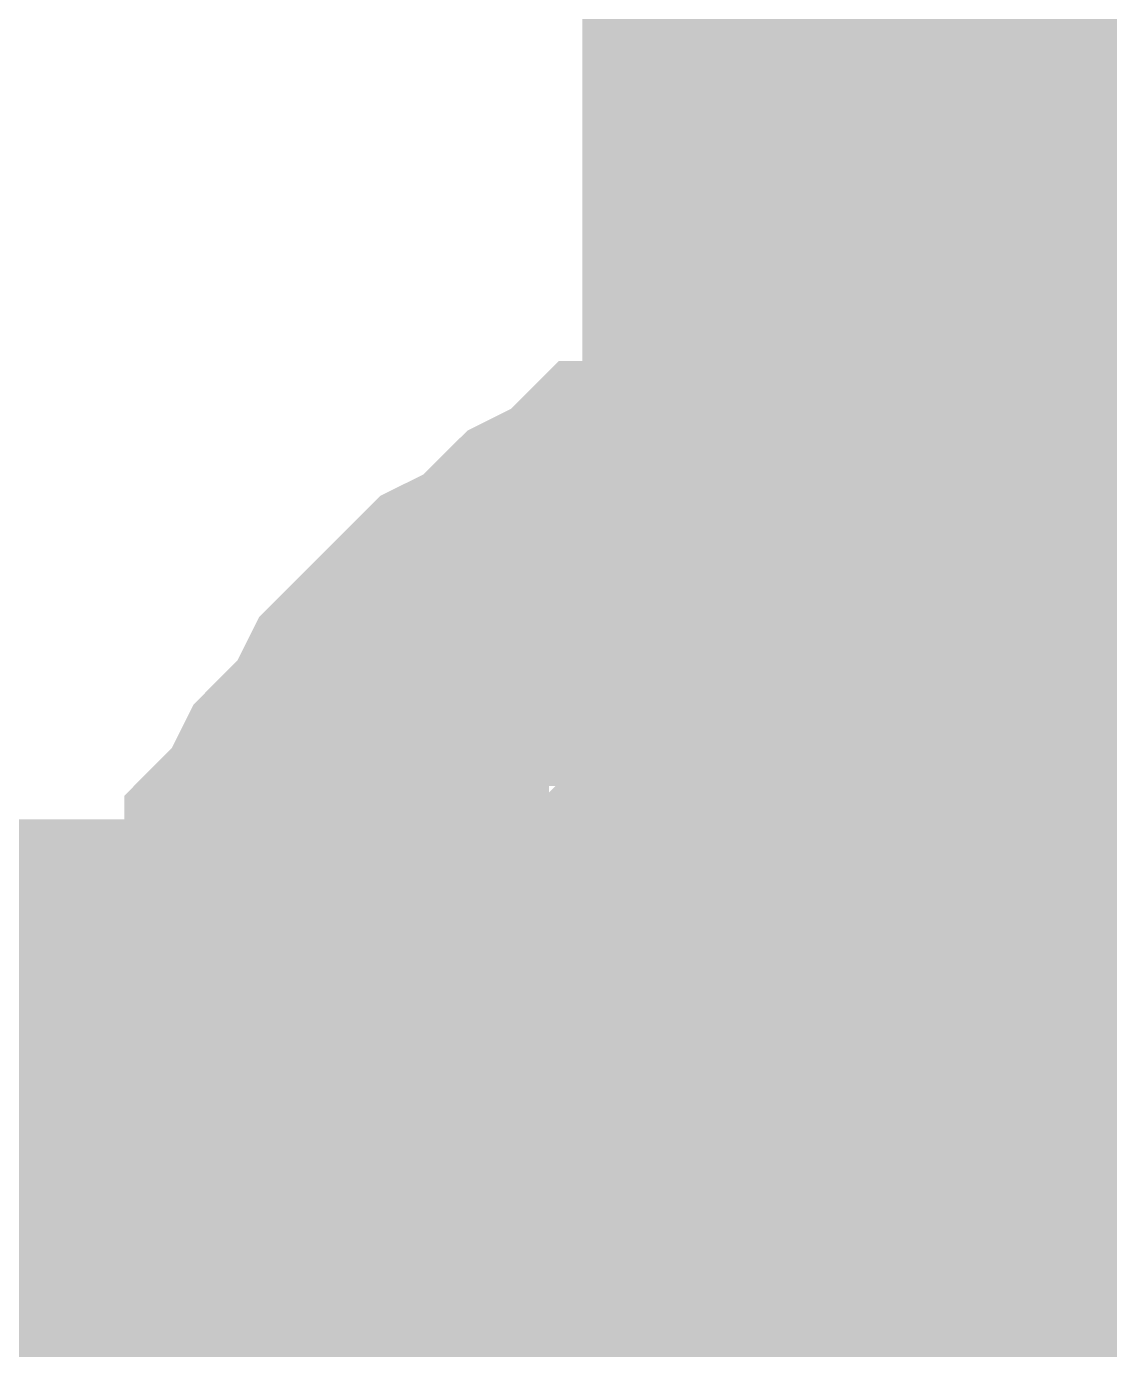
# Model space of a CAD drawing. Header units: inches. Extents: x 0 to 841, y 0 to 594.
# Drawn here: x 519.064 to 520.178, y 109.812 to 111.173 of the extents above; entities that cross this region are included whole.
import ezdxf

# ---------------------------------------------------------------- set-up
doc = ezdxf.new("R2010")
doc.units = ezdxf.units.IN
doc.layers.add('Sheet', color=255, linetype='Continuous')

msp = doc.modelspace()

# ---------------------------------------------------------------- linework, layer by layer
at = {"layer": 'Sheet'}
for points in [[(520.0105, 114.9909, 0.7493, 0.7493, 0), (520.0105, 109.9825, 0.7493, 0.7493, 0)], [(520.0105, 114.9909, 0.2997, 0.2997, 0), (520.0105, 109.9825, 0.2997, 0.2997, 0)], [(519.247, 109.9825, 0.2997, 0.2997, 0), (519.247, 110.0275, 0.2997, 0.2997, 0), (519.247, 110.0724, 0.2997, 0.2997, 0), (519.247, 110.0948, 0.2997, 0.2997, 0), (519.2694, 110.1397, 0.2997, 0.2997, 0), (519.2694, 110.1847, 0.2997, 0.2997, 0), (519.2919, 110.2071, 0.2997, 0.2997, 0), (519.2919, 110.252, 0.2997, 0.2997, 0), (519.3144, 110.2745, 0.2997, 0.2997, 0), (519.3144, 110.3194, 0.2997, 0.2997, 0), (519.3368, 110.3419, 0.2997, 0.2997, 0), (519.3593, 110.3868, 0.2997, 0.2997, 0), (519.3817, 110.4093, 0.2997, 0.2997, 0), (519.4042, 110.4317, 0.2997, 0.2997, 0), (519.4266, 110.4766, 0.2997, 0.2997, 0), (519.4491, 110.4991, 0.2997, 0.2997, 0), (519.4716, 110.5216, 0.2997, 0.2997, 0), (519.494, 110.544, 0.2997, 0.2997, 0), (519.5165, 110.5665, 0.2997, 0.2997, 0), (519.5614, 110.5889, 0.2997, 0.2997, 0), (519.5838, 110.6114, 0.2997, 0.2997, 0), (519.6063, 110.6338, 0.2997, 0.2997, 0), (519.6512, 110.6563, 0.2997, 0.2997, 0), (519.6737, 110.6788, 0.2997, 0.2997, 0), (519.7186, 110.6788, 0.2997, 0.2997, 0), (519.7411, 110.7012, 0.2997, 0.2997, 0), (519.786, 110.7012, 0.2997, 0.2997, 0), (519.8084, 110.7237, 0.2997, 0.2997, 0), (519.8533, 110.7237, 0.2997, 0.2997, 0), (519.8983, 110.7461, 0.2997, 0.2997, 0), (519.9207, 110.7461, 0.2997, 0.2997, 0), (519.9656, 110.7461, 0.2997, 0.2997, 0), (520.0105, 110.7461, 0.2997, 0.2997, 0)], [(519.247, 109.9825, 0.2997, 0.2997, 0), (519.247, 110.0275, 0.2997, 0.2997, 0), (519.247, 110.0724, 0.2997, 0.2997, 0), (519.247, 110.0948, 0.2997, 0.2997, 0), (519.2694, 110.1397, 0.2997, 0.2997, 0), (519.2694, 110.1847, 0.2997, 0.2997, 0), (519.2919, 110.2071, 0.2997, 0.2997, 0), (519.2919, 110.252, 0.2997, 0.2997, 0), (519.3144, 110.2745, 0.2997, 0.2997, 0), (519.3144, 110.3194, 0.2997, 0.2997, 0), (519.3368, 110.3419, 0.2997, 0.2997, 0), (519.3593, 110.3868, 0.2997, 0.2997, 0), (519.3817, 110.4093, 0.2997, 0.2997, 0), (519.4042, 110.4317, 0.2997, 0.2997, 0), (519.4266, 110.4766, 0.2997, 0.2997, 0), (519.4491, 110.4991, 0.2997, 0.2997, 0), (519.4716, 110.5216, 0.2997, 0.2997, 0), (519.494, 110.544, 0.2997, 0.2997, 0), (519.5165, 110.5665, 0.2997, 0.2997, 0), (519.5614, 110.5889, 0.2997, 0.2997, 0), (519.5838, 110.6114, 0.2997, 0.2997, 0), (519.6063, 110.6338, 0.2997, 0.2997, 0), (519.6512, 110.6563, 0.2997, 0.2997, 0), (519.6737, 110.6788, 0.2997, 0.2997, 0), (519.7186, 110.6788, 0.2997, 0.2997, 0), (519.7411, 110.7012, 0.2997, 0.2997, 0), (519.786, 110.7012, 0.2997, 0.2997, 0), (519.8084, 110.7237, 0.2997, 0.2997, 0), (519.8533, 110.7237, 0.2997, 0.2997, 0), (519.8983, 110.7461, 0.2997, 0.2997, 0), (519.9207, 110.7461, 0.2997, 0.2997, 0), (519.9656, 110.7461, 0.2997, 0.2997, 0), (520.0105, 110.7461, 0.2997, 0.2997, 0)], [(519.247, 109.9825, 0.2997, 0.2997, 0), (519.247, 110.0275, 0.2997, 0.2997, 0), (519.247, 110.0724, 0.2997, 0.2997, 0), (519.247, 110.0948, 0.2997, 0.2997, 0), (519.2694, 110.1397, 0.2997, 0.2997, 0), (519.2694, 110.1847, 0.2997, 0.2997, 0), (519.2919, 110.2071, 0.2997, 0.2997, 0), (519.2919, 110.252, 0.2997, 0.2997, 0), (519.3144, 110.2745, 0.2997, 0.2997, 0), (519.3144, 110.3194, 0.2997, 0.2997, 0), (519.3368, 110.3419, 0.2997, 0.2997, 0), (519.3593, 110.3868, 0.2997, 0.2997, 0), (519.3817, 110.4093, 0.2997, 0.2997, 0), (519.4042, 110.4317, 0.2997, 0.2997, 0), (519.4266, 110.4766, 0.2997, 0.2997, 0), (519.4491, 110.4991, 0.2997, 0.2997, 0), (519.4716, 110.5216, 0.2997, 0.2997, 0), (519.494, 110.544, 0.2997, 0.2997, 0), (519.5165, 110.5665, 0.2997, 0.2997, 0), (519.5614, 110.5889, 0.2997, 0.2997, 0), (519.5838, 110.6114, 0.2997, 0.2997, 0), (519.6063, 110.6338, 0.2997, 0.2997, 0), (519.6512, 110.6563, 0.2997, 0.2997, 0), (519.6737, 110.6788, 0.2997, 0.2997, 0), (519.7186, 110.6788, 0.2997, 0.2997, 0), (519.7411, 110.7012, 0.2997, 0.2997, 0), (519.786, 110.7012, 0.2997, 0.2997, 0), (519.8084, 110.7237, 0.2997, 0.2997, 0), (519.8533, 110.7237, 0.2997, 0.2997, 0), (519.8983, 110.7461, 0.2997, 0.2997, 0), (519.9207, 110.7461, 0.2997, 0.2997, 0), (519.9656, 110.7461, 0.2997, 0.2997, 0), (520.0105, 110.7461, 0.2997, 0.2997, 0)], [(519.247, 109.9825, 0.2997, 0.2997, 0), (519.247, 110.0275, 0.2997, 0.2997, 0), (519.247, 110.0724, 0.2997, 0.2997, 0), (519.247, 110.0948, 0.2997, 0.2997, 0), (519.2694, 110.1397, 0.2997, 0.2997, 0), (519.2694, 110.1847, 0.2997, 0.2997, 0), (519.2919, 110.2071, 0.2997, 0.2997, 0), (519.2919, 110.252, 0.2997, 0.2997, 0), (519.3144, 110.2745, 0.2997, 0.2997, 0), (519.3144, 110.3194, 0.2997, 0.2997, 0), (519.3368, 110.3419, 0.2997, 0.2997, 0), (519.3593, 110.3868, 0.2997, 0.2997, 0), (519.3817, 110.4093, 0.2997, 0.2997, 0), (519.4042, 110.4317, 0.2997, 0.2997, 0), (519.4266, 110.4766, 0.2997, 0.2997, 0), (519.4491, 110.4991, 0.2997, 0.2997, 0), (519.4716, 110.5216, 0.2997, 0.2997, 0), (519.494, 110.544, 0.2997, 0.2997, 0), (519.5165, 110.5665, 0.2997, 0.2997, 0), (519.5614, 110.5889, 0.2997, 0.2997, 0), (519.5838, 110.6114, 0.2997, 0.2997, 0), (519.6063, 110.6338, 0.2997, 0.2997, 0), (519.6512, 110.6563, 0.2997, 0.2997, 0), (519.6737, 110.6788, 0.2997, 0.2997, 0), (519.7186, 110.6788, 0.2997, 0.2997, 0), (519.7411, 110.7012, 0.2997, 0.2997, 0), (519.786, 110.7012, 0.2997, 0.2997, 0), (519.8084, 110.7237, 0.2997, 0.2997, 0), (519.8533, 110.7237, 0.2997, 0.2997, 0), (519.8983, 110.7461, 0.2997, 0.2997, 0), (519.9207, 110.7461, 0.2997, 0.2997, 0), (519.9656, 110.7461, 0.2997, 0.2997, 0), (520.0105, 110.7461, 0.2997, 0.2997, 0)], [(519.247, 109.9825, 0.2997, 0.2997, 0), (519.247, 110.0275, 0.2997, 0.2997, 0), (519.247, 110.0724, 0.2997, 0.2997, 0), (519.247, 110.0948, 0.2997, 0.2997, 0), (519.2694, 110.1397, 0.2997, 0.2997, 0), (519.2694, 110.1847, 0.2997, 0.2997, 0), (519.2919, 110.2071, 0.2997, 0.2997, 0), (519.2919, 110.252, 0.2997, 0.2997, 0), (519.3144, 110.2745, 0.2997, 0.2997, 0), (519.3144, 110.3194, 0.2997, 0.2997, 0), (519.3368, 110.3419, 0.2997, 0.2997, 0), (519.3593, 110.3868, 0.2997, 0.2997, 0), (519.3817, 110.4093, 0.2997, 0.2997, 0), (519.4042, 110.4317, 0.2997, 0.2997, 0), (519.4266, 110.4766, 0.2997, 0.2997, 0), (519.4491, 110.4991, 0.2997, 0.2997, 0), (519.4716, 110.5216, 0.2997, 0.2997, 0), (519.494, 110.544, 0.2997, 0.2997, 0), (519.5165, 110.5665, 0.2997, 0.2997, 0), (519.5614, 110.5889, 0.2997, 0.2997, 0), (519.5838, 110.6114, 0.2997, 0.2997, 0), (519.6063, 110.6338, 0.2997, 0.2997, 0), (519.6512, 110.6563, 0.2997, 0.2997, 0), (519.6737, 110.6788, 0.2997, 0.2997, 0), (519.7186, 110.6788, 0.2997, 0.2997, 0), (519.7411, 110.7012, 0.2997, 0.2997, 0), (519.786, 110.7012, 0.2997, 0.2997, 0), (519.8084, 110.7237, 0.2997, 0.2997, 0), (519.8533, 110.7237, 0.2997, 0.2997, 0), (519.8983, 110.7461, 0.2997, 0.2997, 0), (519.9207, 110.7461, 0.2997, 0.2997, 0), (519.9656, 110.7461, 0.2997, 0.2997, 0), (520.0105, 110.7461, 0.2997, 0.2997, 0)], [(520.0105, 110.7461, 0.2997, 0.2997, 0), (520.0105, 110.7461, 0.2997, 0.2997, 0)], [(520.0105, 110.7461, 0.2997, 0.2997, 0), (520.0555, 110.7461, 0.2997, 0.2997, 0), (520.0779, 110.7461, 0.2997, 0.2997, 0), (520.1228, 110.7461, 0.2997, 0.2997, 0), (520.1678, 110.7237, 0.2997, 0.2997, 0), (520.1902, 110.7237, 0.2997, 0.2997, 0), (520.2351, 110.7012, 0.2997, 0.2997, 0), (520.2576, 110.7012, 0.2997, 0.2997, 0), (520.3025, 110.6788, 0.2997, 0.2997, 0), (520.325, 110.6788, 0.2997, 0.2997, 0), (520.3699, 110.6563, 0.2997, 0.2997, 0)], [(520.0105, 110.7461, 0.2997, 0.2997, 0), (520.0105, 110.7461, 0.2997, 0.2997, 0)], [(520.0105, 110.7461, 0.2997, 0.2997, 0), (520.0555, 110.7461, 0.2997, 0.2997, 0), (520.0779, 110.7461, 0.2997, 0.2997, 0), (520.1228, 110.7461, 0.2997, 0.2997, 0), (520.1678, 110.7237, 0.2997, 0.2997, 0), (520.1902, 110.7237, 0.2997, 0.2997, 0), (520.2351, 110.7012, 0.2997, 0.2997, 0), (520.2576, 110.7012, 0.2997, 0.2997, 0), (520.3025, 110.6788, 0.2997, 0.2997, 0), (520.325, 110.6788, 0.2997, 0.2997, 0), (520.3699, 110.6563, 0.2997, 0.2997, 0)], [(520.0105, 110.7461, 0.2997, 0.2997, 0), (520.0105, 110.7461, 0.2997, 0.2997, 0)], [(520.0105, 110.7461, 0.2997, 0.2997, 0), (520.0555, 110.7461, 0.2997, 0.2997, 0), (520.0779, 110.7461, 0.2997, 0.2997, 0), (520.1228, 110.7461, 0.2997, 0.2997, 0), (520.1678, 110.7237, 0.2997, 0.2997, 0), (520.1902, 110.7237, 0.2997, 0.2997, 0), (520.2351, 110.7012, 0.2997, 0.2997, 0), (520.2576, 110.7012, 0.2997, 0.2997, 0), (520.3025, 110.6788, 0.2997, 0.2997, 0), (520.325, 110.6788, 0.2997, 0.2997, 0), (520.3699, 110.6563, 0.2997, 0.2997, 0)], [(520.0105, 110.7461, 0.2997, 0.2997, 0), (520.0105, 110.7461, 0.2997, 0.2997, 0)], [(520.0105, 110.7461, 0.2997, 0.2997, 0), (520.0555, 110.7461, 0.2997, 0.2997, 0), (520.0779, 110.7461, 0.2997, 0.2997, 0), (520.1228, 110.7461, 0.2997, 0.2997, 0), (520.1678, 110.7237, 0.2997, 0.2997, 0), (520.1902, 110.7237, 0.2997, 0.2997, 0), (520.2351, 110.7012, 0.2997, 0.2997, 0), (520.2576, 110.7012, 0.2997, 0.2997, 0), (520.3025, 110.6788, 0.2997, 0.2997, 0), (520.325, 110.6788, 0.2997, 0.2997, 0), (520.3699, 110.6563, 0.2997, 0.2997, 0)], [(520.0105, 110.7461, 0.2997, 0.2997, 0), (520.0105, 110.7461, 0.2997, 0.2997, 0)], [(520.0105, 110.7461, 0.2997, 0.2997, 0), (520.0555, 110.7461, 0.2997, 0.2997, 0), (520.0779, 110.7461, 0.2997, 0.2997, 0), (520.1228, 110.7461, 0.2997, 0.2997, 0), (520.1678, 110.7237, 0.2997, 0.2997, 0), (520.1902, 110.7237, 0.2997, 0.2997, 0), (520.2351, 110.7012, 0.2997, 0.2997, 0), (520.2576, 110.7012, 0.2997, 0.2997, 0), (520.3025, 110.6788, 0.2997, 0.2997, 0), (520.325, 110.6788, 0.2997, 0.2997, 0), (520.3699, 110.6563, 0.2997, 0.2997, 0)], [(519.247, 109.9825, 0.0991, 0.0991, 0), (519.247, 110.0275, 0.0991, 0.0991, 0), (519.247, 110.0724, 0.0991, 0.0991, 0), (519.247, 110.0948, 0.0991, 0.0991, 0), (519.2694, 110.1397, 0.0991, 0.0991, 0), (519.2694, 110.1847, 0.0991, 0.0991, 0), (519.2919, 110.2071, 0.0991, 0.0991, 0), (519.2919, 110.252, 0.0991, 0.0991, 0), (519.3144, 110.2745, 0.0991, 0.0991, 0), (519.3144, 110.3194, 0.0991, 0.0991, 0), (519.3368, 110.3419, 0.0991, 0.0991, 0), (519.3593, 110.3868, 0.0991, 0.0991, 0), (519.3817, 110.4093, 0.0991, 0.0991, 0), (519.4042, 110.4317, 0.0991, 0.0991, 0), (519.4266, 110.4766, 0.0991, 0.0991, 0), (519.4491, 110.4991, 0.0991, 0.0991, 0), (519.4716, 110.5216, 0.0991, 0.0991, 0), (519.494, 110.544, 0.0991, 0.0991, 0), (519.5165, 110.5665, 0.0991, 0.0991, 0), (519.5614, 110.5889, 0.0991, 0.0991, 0), (519.5838, 110.6114, 0.0991, 0.0991, 0), (519.6063, 110.6338, 0.0991, 0.0991, 0), (519.6512, 110.6563, 0.0991, 0.0991, 0), (519.6737, 110.6788, 0.0991, 0.0991, 0), (519.7186, 110.6788, 0.0991, 0.0991, 0), (519.7411, 110.7012, 0.0991, 0.0991, 0), (519.786, 110.7012, 0.0991, 0.0991, 0), (519.8084, 110.7237, 0.0991, 0.0991, 0), (519.8533, 110.7237, 0.0991, 0.0991, 0), (519.8983, 110.7461, 0.0991, 0.0991, 0), (519.9207, 110.7461, 0.0991, 0.0991, 0), (519.9656, 110.7461, 0.0991, 0.0991, 0), (520.0105, 110.7461, 0.0991, 0.0991, 0)], [(519.247, 109.9825, 0.0991, 0.0991, 0), (519.247, 110.0275, 0.0991, 0.0991, 0), (519.247, 110.0724, 0.0991, 0.0991, 0), (519.247, 110.0948, 0.0991, 0.0991, 0), (519.2694, 110.1397, 0.0991, 0.0991, 0), (519.2694, 110.1847, 0.0991, 0.0991, 0), (519.2919, 110.2071, 0.0991, 0.0991, 0), (519.2919, 110.252, 0.0991, 0.0991, 0), (519.3144, 110.2745, 0.0991, 0.0991, 0), (519.3144, 110.3194, 0.0991, 0.0991, 0), (519.3368, 110.3419, 0.0991, 0.0991, 0), (519.3593, 110.3868, 0.0991, 0.0991, 0), (519.3817, 110.4093, 0.0991, 0.0991, 0), (519.4042, 110.4317, 0.0991, 0.0991, 0), (519.4266, 110.4766, 0.0991, 0.0991, 0), (519.4491, 110.4991, 0.0991, 0.0991, 0), (519.4716, 110.5216, 0.0991, 0.0991, 0), (519.494, 110.544, 0.0991, 0.0991, 0), (519.5165, 110.5665, 0.0991, 0.0991, 0), (519.5614, 110.5889, 0.0991, 0.0991, 0), (519.5838, 110.6114, 0.0991, 0.0991, 0), (519.6063, 110.6338, 0.0991, 0.0991, 0), (519.6512, 110.6563, 0.0991, 0.0991, 0), (519.6737, 110.6788, 0.0991, 0.0991, 0), (519.7186, 110.6788, 0.0991, 0.0991, 0), (519.7411, 110.7012, 0.0991, 0.0991, 0), (519.786, 110.7012, 0.0991, 0.0991, 0), (519.8084, 110.7237, 0.0991, 0.0991, 0), (519.8533, 110.7237, 0.0991, 0.0991, 0), (519.8983, 110.7461, 0.0991, 0.0991, 0), (519.9207, 110.7461, 0.0991, 0.0991, 0), (519.9656, 110.7461, 0.0991, 0.0991, 0), (520.0105, 110.7461, 0.0991, 0.0991, 0)], [(519.247, 109.9825, 0.0991, 0.0991, 0), (519.247, 110.0275, 0.0991, 0.0991, 0), (519.247, 110.0724, 0.0991, 0.0991, 0), (519.247, 110.0948, 0.0991, 0.0991, 0), (519.2694, 110.1397, 0.0991, 0.0991, 0), (519.2694, 110.1847, 0.0991, 0.0991, 0), (519.2919, 110.2071, 0.0991, 0.0991, 0), (519.2919, 110.252, 0.0991, 0.0991, 0), (519.3144, 110.2745, 0.0991, 0.0991, 0), (519.3144, 110.3194, 0.0991, 0.0991, 0), (519.3368, 110.3419, 0.0991, 0.0991, 0), (519.3593, 110.3868, 0.0991, 0.0991, 0), (519.3817, 110.4093, 0.0991, 0.0991, 0), (519.4042, 110.4317, 0.0991, 0.0991, 0), (519.4266, 110.4766, 0.0991, 0.0991, 0), (519.4491, 110.4991, 0.0991, 0.0991, 0), (519.4716, 110.5216, 0.0991, 0.0991, 0), (519.494, 110.544, 0.0991, 0.0991, 0), (519.5165, 110.5665, 0.0991, 0.0991, 0), (519.5614, 110.5889, 0.0991, 0.0991, 0), (519.5838, 110.6114, 0.0991, 0.0991, 0), (519.6063, 110.6338, 0.0991, 0.0991, 0), (519.6512, 110.6563, 0.0991, 0.0991, 0), (519.6737, 110.6788, 0.0991, 0.0991, 0), (519.7186, 110.6788, 0.0991, 0.0991, 0), (519.7411, 110.7012, 0.0991, 0.0991, 0), (519.786, 110.7012, 0.0991, 0.0991, 0), (519.8084, 110.7237, 0.0991, 0.0991, 0), (519.8533, 110.7237, 0.0991, 0.0991, 0), (519.8983, 110.7461, 0.0991, 0.0991, 0), (519.9207, 110.7461, 0.0991, 0.0991, 0), (519.9656, 110.7461, 0.0991, 0.0991, 0), (520.0105, 110.7461, 0.0991, 0.0991, 0)], [(519.247, 109.9825, 0.0991, 0.0991, 0), (519.247, 110.0275, 0.0991, 0.0991, 0), (519.247, 110.0724, 0.0991, 0.0991, 0), (519.247, 110.0948, 0.0991, 0.0991, 0), (519.2694, 110.1397, 0.0991, 0.0991, 0), (519.2694, 110.1847, 0.0991, 0.0991, 0), (519.2919, 110.2071, 0.0991, 0.0991, 0), (519.2919, 110.252, 0.0991, 0.0991, 0), (519.3144, 110.2745, 0.0991, 0.0991, 0), (519.3144, 110.3194, 0.0991, 0.0991, 0), (519.3368, 110.3419, 0.0991, 0.0991, 0), (519.3593, 110.3868, 0.0991, 0.0991, 0), (519.3817, 110.4093, 0.0991, 0.0991, 0), (519.4042, 110.4317, 0.0991, 0.0991, 0), (519.4266, 110.4766, 0.0991, 0.0991, 0), (519.4491, 110.4991, 0.0991, 0.0991, 0), (519.4716, 110.5216, 0.0991, 0.0991, 0), (519.494, 110.544, 0.0991, 0.0991, 0), (519.5165, 110.5665, 0.0991, 0.0991, 0), (519.5614, 110.5889, 0.0991, 0.0991, 0), (519.5838, 110.6114, 0.0991, 0.0991, 0), (519.6063, 110.6338, 0.0991, 0.0991, 0), (519.6512, 110.6563, 0.0991, 0.0991, 0), (519.6737, 110.6788, 0.0991, 0.0991, 0), (519.7186, 110.6788, 0.0991, 0.0991, 0), (519.7411, 110.7012, 0.0991, 0.0991, 0), (519.786, 110.7012, 0.0991, 0.0991, 0), (519.8084, 110.7237, 0.0991, 0.0991, 0), (519.8533, 110.7237, 0.0991, 0.0991, 0), (519.8983, 110.7461, 0.0991, 0.0991, 0), (519.9207, 110.7461, 0.0991, 0.0991, 0), (519.9656, 110.7461, 0.0991, 0.0991, 0), (520.0105, 110.7461, 0.0991, 0.0991, 0)], [(519.247, 109.9825, 0.0991, 0.0991, 0), (519.247, 110.0275, 0.0991, 0.0991, 0), (519.247, 110.0724, 0.0991, 0.0991, 0), (519.247, 110.0948, 0.0991, 0.0991, 0), (519.2694, 110.1397, 0.0991, 0.0991, 0), (519.2694, 110.1847, 0.0991, 0.0991, 0), (519.2919, 110.2071, 0.0991, 0.0991, 0), (519.2919, 110.252, 0.0991, 0.0991, 0), (519.3144, 110.2745, 0.0991, 0.0991, 0), (519.3144, 110.3194, 0.0991, 0.0991, 0), (519.3368, 110.3419, 0.0991, 0.0991, 0), (519.3593, 110.3868, 0.0991, 0.0991, 0), (519.3817, 110.4093, 0.0991, 0.0991, 0), (519.4042, 110.4317, 0.0991, 0.0991, 0), (519.4266, 110.4766, 0.0991, 0.0991, 0), (519.4491, 110.4991, 0.0991, 0.0991, 0), (519.4716, 110.5216, 0.0991, 0.0991, 0), (519.494, 110.544, 0.0991, 0.0991, 0), (519.5165, 110.5665, 0.0991, 0.0991, 0), (519.5614, 110.5889, 0.0991, 0.0991, 0), (519.5838, 110.6114, 0.0991, 0.0991, 0), (519.6063, 110.6338, 0.0991, 0.0991, 0), (519.6512, 110.6563, 0.0991, 0.0991, 0), (519.6737, 110.6788, 0.0991, 0.0991, 0), (519.7186, 110.6788, 0.0991, 0.0991, 0), (519.7411, 110.7012, 0.0991, 0.0991, 0), (519.786, 110.7012, 0.0991, 0.0991, 0), (519.8084, 110.7237, 0.0991, 0.0991, 0), (519.8533, 110.7237, 0.0991, 0.0991, 0), (519.8983, 110.7461, 0.0991, 0.0991, 0), (519.9207, 110.7461, 0.0991, 0.0991, 0), (519.9656, 110.7461, 0.0991, 0.0991, 0), (520.0105, 110.7461, 0.0991, 0.0991, 0)], [(520.0105, 110.7461, 0.0991, 0.0991, 0), (520.0105, 110.7461, 0.0991, 0.0991, 0)], [(520.0105, 110.7461, 0.0991, 0.0991, 0), (520.0555, 110.7461, 0.0991, 0.0991, 0), (520.0779, 110.7461, 0.0991, 0.0991, 0), (520.1228, 110.7461, 0.0991, 0.0991, 0), (520.1678, 110.7237, 0.0991, 0.0991, 0), (520.1902, 110.7237, 0.0991, 0.0991, 0), (520.2351, 110.7012, 0.0991, 0.0991, 0)], [(520.0105, 110.7461, 0.0991, 0.0991, 0), (520.0105, 110.7461, 0.0991, 0.0991, 0)], [(520.0105, 110.7461, 0.0991, 0.0991, 0), (520.0555, 110.7461, 0.0991, 0.0991, 0), (520.0779, 110.7461, 0.0991, 0.0991, 0), (520.1228, 110.7461, 0.0991, 0.0991, 0), (520.1678, 110.7237, 0.0991, 0.0991, 0), (520.1902, 110.7237, 0.0991, 0.0991, 0), (520.2351, 110.7012, 0.0991, 0.0991, 0)], [(520.0105, 110.7461, 0.0991, 0.0991, 0), (520.0105, 110.7461, 0.0991, 0.0991, 0)], [(520.0105, 110.7461, 0.0991, 0.0991, 0), (520.0555, 110.7461, 0.0991, 0.0991, 0), (520.0779, 110.7461, 0.0991, 0.0991, 0), (520.1228, 110.7461, 0.0991, 0.0991, 0), (520.1678, 110.7237, 0.0991, 0.0991, 0), (520.1902, 110.7237, 0.0991, 0.0991, 0), (520.2351, 110.7012, 0.0991, 0.0991, 0)], [(520.0105, 110.7461, 0.0991, 0.0991, 0), (520.0105, 110.7461, 0.0991, 0.0991, 0)], [(520.0105, 110.7461, 0.0991, 0.0991, 0), (520.0555, 110.7461, 0.0991, 0.0991, 0), (520.0779, 110.7461, 0.0991, 0.0991, 0), (520.1228, 110.7461, 0.0991, 0.0991, 0), (520.1678, 110.7237, 0.0991, 0.0991, 0), (520.1902, 110.7237, 0.0991, 0.0991, 0), (520.2351, 110.7012, 0.0991, 0.0991, 0)], [(520.0105, 110.7461, 0.0991, 0.0991, 0), (520.0105, 110.7461, 0.0991, 0.0991, 0)], [(520.0105, 110.7461, 0.0991, 0.0991, 0), (520.0555, 110.7461, 0.0991, 0.0991, 0), (520.0779, 110.7461, 0.0991, 0.0991, 0), (520.1228, 110.7461, 0.0991, 0.0991, 0), (520.1678, 110.7237, 0.0991, 0.0991, 0), (520.1902, 110.7237, 0.0991, 0.0991, 0), (520.2351, 110.7012, 0.0991, 0.0991, 0)], [(519.494, 109.9825, 0.2997, 0.2997, 0), (519.494, 110.005, 0.2997, 0.2997, 0), (519.494, 110.0275, 0.2997, 0.2997, 0), (519.494, 110.0724, 0.2997, 0.2997, 0), (519.494, 110.0948, 0.2997, 0.2997, 0), (519.5165, 110.1173, 0.2997, 0.2997, 0), (519.5165, 110.1397, 0.2997, 0.2997, 0), (519.5165, 110.1622, 0.2997, 0.2997, 0), (519.5389, 110.1847, 0.2997, 0.2997, 0), (519.5389, 110.2071, 0.2997, 0.2997, 0), (519.5614, 110.2296, 0.2997, 0.2997, 0), (519.5614, 110.252, 0.2997, 0.2997, 0), (519.5838, 110.2745, 0.2997, 0.2997, 0), (519.5838, 110.297, 0.2997, 0.2997, 0), (519.6063, 110.3194, 0.2997, 0.2997, 0), (519.6288, 110.3419, 0.2997, 0.2997, 0), (519.6512, 110.3419, 0.2997, 0.2997, 0), (519.6512, 110.3643, 0.2997, 0.2997, 0), (519.6737, 110.3868, 0.2997, 0.2997, 0), (519.6961, 110.4093, 0.2997, 0.2997, 0), (519.7186, 110.4093, 0.2997, 0.2997, 0), (519.7411, 110.4317, 0.2997, 0.2997, 0), (519.7635, 110.4317, 0.2997, 0.2997, 0), (519.786, 110.4542, 0.2997, 0.2997, 0), (519.8084, 110.4542, 0.2997, 0.2997, 0), (519.8309, 110.4766, 0.2997, 0.2997, 0), (519.8533, 110.4766, 0.2997, 0.2997, 0), (519.8758, 110.4766, 0.2997, 0.2997, 0), (519.8983, 110.4991, 0.2997, 0.2997, 0), (519.9207, 110.4991, 0.2997, 0.2997, 0), (519.9656, 110.4991, 0.2997, 0.2997, 0), (519.9881, 110.4991, 0.2997, 0.2997, 0), (520.0105, 110.4991, 0.2997, 0.2997, 0)], [(519.494, 109.9825, 0.2997, 0.2997, 0), (519.494, 110.005, 0.2997, 0.2997, 0), (519.494, 110.0275, 0.2997, 0.2997, 0), (519.494, 110.0724, 0.2997, 0.2997, 0), (519.494, 110.0948, 0.2997, 0.2997, 0), (519.5165, 110.1173, 0.2997, 0.2997, 0), (519.5165, 110.1397, 0.2997, 0.2997, 0), (519.5165, 110.1622, 0.2997, 0.2997, 0), (519.5389, 110.1847, 0.2997, 0.2997, 0), (519.5389, 110.2071, 0.2997, 0.2997, 0), (519.5614, 110.2296, 0.2997, 0.2997, 0), (519.5614, 110.252, 0.2997, 0.2997, 0), (519.5838, 110.2745, 0.2997, 0.2997, 0), (519.5838, 110.297, 0.2997, 0.2997, 0), (519.6063, 110.3194, 0.2997, 0.2997, 0), (519.6288, 110.3419, 0.2997, 0.2997, 0), (519.6512, 110.3419, 0.2997, 0.2997, 0), (519.6512, 110.3643, 0.2997, 0.2997, 0), (519.6737, 110.3868, 0.2997, 0.2997, 0), (519.6961, 110.4093, 0.2997, 0.2997, 0), (519.7186, 110.4093, 0.2997, 0.2997, 0), (519.7411, 110.4317, 0.2997, 0.2997, 0), (519.7635, 110.4317, 0.2997, 0.2997, 0), (519.786, 110.4542, 0.2997, 0.2997, 0), (519.8084, 110.4542, 0.2997, 0.2997, 0), (519.8309, 110.4766, 0.2997, 0.2997, 0), (519.8533, 110.4766, 0.2997, 0.2997, 0), (519.8758, 110.4766, 0.2997, 0.2997, 0), (519.8983, 110.4991, 0.2997, 0.2997, 0), (519.9207, 110.4991, 0.2997, 0.2997, 0), (519.9656, 110.4991, 0.2997, 0.2997, 0), (519.9881, 110.4991, 0.2997, 0.2997, 0), (520.0105, 110.4991, 0.2997, 0.2997, 0)], [(519.494, 109.9825, 0.2997, 0.2997, 0), (519.494, 110.005, 0.2997, 0.2997, 0), (519.494, 110.0275, 0.2997, 0.2997, 0), (519.494, 110.0724, 0.2997, 0.2997, 0), (519.494, 110.0948, 0.2997, 0.2997, 0), (519.5165, 110.1173, 0.2997, 0.2997, 0), (519.5165, 110.1397, 0.2997, 0.2997, 0), (519.5165, 110.1622, 0.2997, 0.2997, 0), (519.5389, 110.1847, 0.2997, 0.2997, 0), (519.5389, 110.2071, 0.2997, 0.2997, 0), (519.5614, 110.2296, 0.2997, 0.2997, 0), (519.5614, 110.252, 0.2997, 0.2997, 0), (519.5838, 110.2745, 0.2997, 0.2997, 0), (519.5838, 110.297, 0.2997, 0.2997, 0), (519.6063, 110.3194, 0.2997, 0.2997, 0), (519.6288, 110.3419, 0.2997, 0.2997, 0), (519.6512, 110.3419, 0.2997, 0.2997, 0), (519.6512, 110.3643, 0.2997, 0.2997, 0), (519.6737, 110.3868, 0.2997, 0.2997, 0), (519.6961, 110.4093, 0.2997, 0.2997, 0), (519.7186, 110.4093, 0.2997, 0.2997, 0), (519.7411, 110.4317, 0.2997, 0.2997, 0), (519.7635, 110.4317, 0.2997, 0.2997, 0), (519.786, 110.4542, 0.2997, 0.2997, 0), (519.8084, 110.4542, 0.2997, 0.2997, 0), (519.8309, 110.4766, 0.2997, 0.2997, 0), (519.8533, 110.4766, 0.2997, 0.2997, 0), (519.8758, 110.4766, 0.2997, 0.2997, 0), (519.8983, 110.4991, 0.2997, 0.2997, 0), (519.9207, 110.4991, 0.2997, 0.2997, 0), (519.9656, 110.4991, 0.2997, 0.2997, 0), (519.9881, 110.4991, 0.2997, 0.2997, 0), (520.0105, 110.4991, 0.2997, 0.2997, 0)], [(520.0105, 110.4991, 0.2997, 0.2997, 0), (520.0105, 110.4991, 0.2997, 0.2997, 0)], [(520.0105, 110.4991, 0.2997, 0.2997, 0), (520.033, 110.4991, 0.2997, 0.2997, 0), (520.0555, 110.4991, 0.2997, 0.2997, 0), (520.0779, 110.4991, 0.2997, 0.2997, 0), (520.1004, 110.4991, 0.2997, 0.2997, 0), (520.1228, 110.4766, 0.2997, 0.2997, 0), (520.1453, 110.4766, 0.2997, 0.2997, 0), (520.1902, 110.4766, 0.2997, 0.2997, 0), (520.2127, 110.4542, 0.2997, 0.2997, 0), (520.2127, 110.4542, 0.2997, 0.2997, 0), (520.2351, 110.4317, 0.2997, 0.2997, 0), (520.2576, 110.4317, 0.2997, 0.2997, 0), (520.28, 110.4093, 0.2997, 0.2997, 0), (520.3025, 110.4093, 0.2997, 0.2997, 0), (520.325, 110.3868, 0.2997, 0.2997, 0), (520.3474, 110.3643, 0.2997, 0.2997, 0)], [(520.0105, 110.4991, 0.2997, 0.2997, 0), (520.0105, 110.4991, 0.2997, 0.2997, 0)], [(520.0105, 110.4991, 0.2997, 0.2997, 0), (520.033, 110.4991, 0.2997, 0.2997, 0), (520.0555, 110.4991, 0.2997, 0.2997, 0), (520.0779, 110.4991, 0.2997, 0.2997, 0), (520.1004, 110.4991, 0.2997, 0.2997, 0), (520.1228, 110.4766, 0.2997, 0.2997, 0), (520.1453, 110.4766, 0.2997, 0.2997, 0), (520.1902, 110.4766, 0.2997, 0.2997, 0), (520.2127, 110.4542, 0.2997, 0.2997, 0), (520.2127, 110.4542, 0.2997, 0.2997, 0), (520.2351, 110.4317, 0.2997, 0.2997, 0), (520.2576, 110.4317, 0.2997, 0.2997, 0), (520.28, 110.4093, 0.2997, 0.2997, 0), (520.3025, 110.4093, 0.2997, 0.2997, 0), (520.325, 110.3868, 0.2997, 0.2997, 0), (520.3474, 110.3643, 0.2997, 0.2997, 0)], [(520.0105, 110.4991, 0.2997, 0.2997, 0), (520.0105, 110.4991, 0.2997, 0.2997, 0)], [(520.0105, 110.4991, 0.2997, 0.2997, 0), (520.033, 110.4991, 0.2997, 0.2997, 0), (520.0555, 110.4991, 0.2997, 0.2997, 0), (520.0779, 110.4991, 0.2997, 0.2997, 0), (520.1004, 110.4991, 0.2997, 0.2997, 0), (520.1228, 110.4766, 0.2997, 0.2997, 0), (520.1453, 110.4766, 0.2997, 0.2997, 0), (520.1902, 110.4766, 0.2997, 0.2997, 0), (520.2127, 110.4542, 0.2997, 0.2997, 0), (520.2127, 110.4542, 0.2997, 0.2997, 0), (520.2351, 110.4317, 0.2997, 0.2997, 0), (520.2576, 110.4317, 0.2997, 0.2997, 0), (520.28, 110.4093, 0.2997, 0.2997, 0), (520.3025, 110.4093, 0.2997, 0.2997, 0), (520.325, 110.3868, 0.2997, 0.2997, 0), (520.3474, 110.3643, 0.2997, 0.2997, 0)], [(519.494, 109.9825, 0.0991, 0.0991, 0), (519.494, 110.005, 0.0991, 0.0991, 0), (519.494, 110.0275, 0.0991, 0.0991, 0), (519.494, 110.0724, 0.0991, 0.0991, 0), (519.494, 110.0948, 0.0991, 0.0991, 0), (519.5165, 110.1173, 0.0991, 0.0991, 0), (519.5165, 110.1397, 0.0991, 0.0991, 0), (519.5165, 110.1622, 0.0991, 0.0991, 0), (519.5389, 110.1847, 0.0991, 0.0991, 0), (519.5389, 110.2071, 0.0991, 0.0991, 0), (519.5614, 110.2296, 0.0991, 0.0991, 0), (519.5614, 110.252, 0.0991, 0.0991, 0), (519.5838, 110.2745, 0.0991, 0.0991, 0), (519.5838, 110.297, 0.0991, 0.0991, 0), (519.6063, 110.3194, 0.0991, 0.0991, 0), (519.6288, 110.3419, 0.0991, 0.0991, 0), (519.6512, 110.3419, 0.0991, 0.0991, 0), (519.6512, 110.3643, 0.0991, 0.0991, 0), (519.6737, 110.3868, 0.0991, 0.0991, 0), (519.6961, 110.4093, 0.0991, 0.0991, 0), (519.7186, 110.4093, 0.0991, 0.0991, 0), (519.7411, 110.4317, 0.0991, 0.0991, 0), (519.7635, 110.4317, 0.0991, 0.0991, 0), (519.786, 110.4542, 0.0991, 0.0991, 0), (519.8084, 110.4542, 0.0991, 0.0991, 0), (519.8309, 110.4766, 0.0991, 0.0991, 0), (519.8533, 110.4766, 0.0991, 0.0991, 0), (519.8758, 110.4766, 0.0991, 0.0991, 0), (519.8983, 110.4991, 0.0991, 0.0991, 0), (519.9207, 110.4991, 0.0991, 0.0991, 0), (519.9656, 110.4991, 0.0991, 0.0991, 0), (519.9881, 110.4991, 0.0991, 0.0991, 0), (520.0105, 110.4991, 0.0991, 0.0991, 0)], [(519.494, 109.9825, 0.0991, 0.0991, 0), (519.494, 110.005, 0.0991, 0.0991, 0), (519.494, 110.0275, 0.0991, 0.0991, 0), (519.494, 110.0724, 0.0991, 0.0991, 0), (519.494, 110.0948, 0.0991, 0.0991, 0), (519.5165, 110.1173, 0.0991, 0.0991, 0), (519.5165, 110.1397, 0.0991, 0.0991, 0), (519.5165, 110.1622, 0.0991, 0.0991, 0), (519.5389, 110.1847, 0.0991, 0.0991, 0), (519.5389, 110.2071, 0.0991, 0.0991, 0), (519.5614, 110.2296, 0.0991, 0.0991, 0), (519.5614, 110.252, 0.0991, 0.0991, 0), (519.5838, 110.2745, 0.0991, 0.0991, 0), (519.5838, 110.297, 0.0991, 0.0991, 0), (519.6063, 110.3194, 0.0991, 0.0991, 0), (519.6288, 110.3419, 0.0991, 0.0991, 0), (519.6512, 110.3419, 0.0991, 0.0991, 0), (519.6512, 110.3643, 0.0991, 0.0991, 0), (519.6737, 110.3868, 0.0991, 0.0991, 0), (519.6961, 110.4093, 0.0991, 0.0991, 0), (519.7186, 110.4093, 0.0991, 0.0991, 0), (519.7411, 110.4317, 0.0991, 0.0991, 0), (519.7635, 110.4317, 0.0991, 0.0991, 0), (519.786, 110.4542, 0.0991, 0.0991, 0), (519.8084, 110.4542, 0.0991, 0.0991, 0), (519.8309, 110.4766, 0.0991, 0.0991, 0), (519.8533, 110.4766, 0.0991, 0.0991, 0), (519.8758, 110.4766, 0.0991, 0.0991, 0), (519.8983, 110.4991, 0.0991, 0.0991, 0), (519.9207, 110.4991, 0.0991, 0.0991, 0), (519.9656, 110.4991, 0.0991, 0.0991, 0), (519.9881, 110.4991, 0.0991, 0.0991, 0), (520.0105, 110.4991, 0.0991, 0.0991, 0)], [(519.494, 109.9825, 0.0991, 0.0991, 0), (519.494, 110.005, 0.0991, 0.0991, 0), (519.494, 110.0275, 0.0991, 0.0991, 0), (519.494, 110.0724, 0.0991, 0.0991, 0), (519.494, 110.0948, 0.0991, 0.0991, 0), (519.5165, 110.1173, 0.0991, 0.0991, 0), (519.5165, 110.1397, 0.0991, 0.0991, 0), (519.5165, 110.1622, 0.0991, 0.0991, 0), (519.5389, 110.1847, 0.0991, 0.0991, 0), (519.5389, 110.2071, 0.0991, 0.0991, 0), (519.5614, 110.2296, 0.0991, 0.0991, 0), (519.5614, 110.252, 0.0991, 0.0991, 0), (519.5838, 110.2745, 0.0991, 0.0991, 0), (519.5838, 110.297, 0.0991, 0.0991, 0), (519.6063, 110.3194, 0.0991, 0.0991, 0), (519.6288, 110.3419, 0.0991, 0.0991, 0), (519.6512, 110.3419, 0.0991, 0.0991, 0), (519.6512, 110.3643, 0.0991, 0.0991, 0), (519.6737, 110.3868, 0.0991, 0.0991, 0), (519.6961, 110.4093, 0.0991, 0.0991, 0), (519.7186, 110.4093, 0.0991, 0.0991, 0), (519.7411, 110.4317, 0.0991, 0.0991, 0), (519.7635, 110.4317, 0.0991, 0.0991, 0), (519.786, 110.4542, 0.0991, 0.0991, 0), (519.8084, 110.4542, 0.0991, 0.0991, 0), (519.8309, 110.4766, 0.0991, 0.0991, 0), (519.8533, 110.4766, 0.0991, 0.0991, 0), (519.8758, 110.4766, 0.0991, 0.0991, 0), (519.8983, 110.4991, 0.0991, 0.0991, 0), (519.9207, 110.4991, 0.0991, 0.0991, 0), (519.9656, 110.4991, 0.0991, 0.0991, 0), (519.9881, 110.4991, 0.0991, 0.0991, 0), (520.0105, 110.4991, 0.0991, 0.0991, 0)], [(520.0105, 110.4991, 0.0991, 0.0991, 0), (520.0105, 110.4991, 0.0991, 0.0991, 0)], [(520.0105, 110.4991, 0.0991, 0.0991, 0), (520.033, 110.4991, 0.0991, 0.0991, 0), (520.0555, 110.4991, 0.0991, 0.0991, 0), (520.0779, 110.4991, 0.0991, 0.0991, 0), (520.1004, 110.4991, 0.0991, 0.0991, 0), (520.1228, 110.4766, 0.0991, 0.0991, 0), (520.1453, 110.4766, 0.0991, 0.0991, 0), (520.1902, 110.4766, 0.0991, 0.0991, 0), (520.2127, 110.4542, 0.0991, 0.0991, 0), (520.2127, 110.4542, 0.0991, 0.0991, 0), (520.2351, 110.4317, 0.0991, 0.0991, 0)], [(520.0105, 110.4991, 0.0991, 0.0991, 0), (520.0105, 110.4991, 0.0991, 0.0991, 0)], [(520.0105, 110.4991, 0.0991, 0.0991, 0), (520.033, 110.4991, 0.0991, 0.0991, 0), (520.0555, 110.4991, 0.0991, 0.0991, 0), (520.0779, 110.4991, 0.0991, 0.0991, 0), (520.1004, 110.4991, 0.0991, 0.0991, 0), (520.1228, 110.4766, 0.0991, 0.0991, 0), (520.1453, 110.4766, 0.0991, 0.0991, 0), (520.1902, 110.4766, 0.0991, 0.0991, 0), (520.2127, 110.4542, 0.0991, 0.0991, 0), (520.2127, 110.4542, 0.0991, 0.0991, 0), (520.2351, 110.4317, 0.0991, 0.0991, 0)], [(520.0105, 110.4991, 0.0991, 0.0991, 0), (520.0105, 110.4991, 0.0991, 0.0991, 0)], [(520.0105, 110.4991, 0.0991, 0.0991, 0), (520.033, 110.4991, 0.0991, 0.0991, 0), (520.0555, 110.4991, 0.0991, 0.0991, 0), (520.0779, 110.4991, 0.0991, 0.0991, 0), (520.1004, 110.4991, 0.0991, 0.0991, 0), (520.1228, 110.4766, 0.0991, 0.0991, 0), (520.1453, 110.4766, 0.0991, 0.0991, 0), (520.1902, 110.4766, 0.0991, 0.0991, 0), (520.2127, 110.4542, 0.0991, 0.0991, 0), (520.2127, 110.4542, 0.0991, 0.0991, 0), (520.2351, 110.4317, 0.0991, 0.0991, 0)], [(515.0025, 109.9825, 0.7493, 0.7493, 0), (520.0105, 109.9825, 0.7493, 0.7493, 0)], [(520.0105, 109.9825, 0.7493, 0.7493, 0), (520.0105, 109.9825, 0.7493, 0.7493, 0), (554.9998, 109.9825, 0.7493, 0.7493, 0)], [(515.0025, 109.9825, 0.2997, 0.2997, 0), (520.0105, 109.9825, 0.2997, 0.2997, 0)], [(519.3368, 109.6232, 0.2997, 0.2997, 0), (519.3144, 109.6681, 0.2997, 0.2997, 0), (519.3144, 109.6906, 0.2997, 0.2997, 0), (519.2919, 109.7355, 0.2997, 0.2997, 0), (519.2919, 109.7579, 0.2997, 0.2997, 0), (519.2694, 109.8029, 0.2997, 0.2997, 0), (519.2694, 109.8253, 0.2997, 0.2997, 0), (519.247, 109.8702, 0.2997, 0.2997, 0), (519.247, 109.9152, 0.2997, 0.2997, 0), (519.247, 109.9376, 0.2997, 0.2997, 0), (519.247, 109.9825, 0.2997, 0.2997, 0)], [(519.247, 109.9825, 0.2997, 0.2997, 0), (519.247, 109.9825, 0.2997, 0.2997, 0)], [(519.3368, 109.6232, 0.2997, 0.2997, 0), (519.3144, 109.6681, 0.2997, 0.2997, 0), (519.3144, 109.6906, 0.2997, 0.2997, 0), (519.2919, 109.7355, 0.2997, 0.2997, 0), (519.2919, 109.7579, 0.2997, 0.2997, 0), (519.2694, 109.8029, 0.2997, 0.2997, 0), (519.2694, 109.8253, 0.2997, 0.2997, 0), (519.247, 109.8702, 0.2997, 0.2997, 0), (519.247, 109.9152, 0.2997, 0.2997, 0), (519.247, 109.9376, 0.2997, 0.2997, 0), (519.247, 109.9825, 0.2997, 0.2997, 0)], [(519.247, 109.9825, 0.2997, 0.2997, 0), (519.247, 109.9825, 0.2997, 0.2997, 0)], [(519.3368, 109.6232, 0.2997, 0.2997, 0), (519.3144, 109.6681, 0.2997, 0.2997, 0), (519.3144, 109.6906, 0.2997, 0.2997, 0), (519.2919, 109.7355, 0.2997, 0.2997, 0), (519.2919, 109.7579, 0.2997, 0.2997, 0), (519.2694, 109.8029, 0.2997, 0.2997, 0), (519.2694, 109.8253, 0.2997, 0.2997, 0), (519.247, 109.8702, 0.2997, 0.2997, 0), (519.247, 109.9152, 0.2997, 0.2997, 0), (519.247, 109.9376, 0.2997, 0.2997, 0), (519.247, 109.9825, 0.2997, 0.2997, 0)], [(519.247, 109.9825, 0.2997, 0.2997, 0), (519.247, 109.9825, 0.2997, 0.2997, 0)], [(519.3368, 109.6232, 0.2997, 0.2997, 0), (519.3144, 109.6681, 0.2997, 0.2997, 0), (519.3144, 109.6906, 0.2997, 0.2997, 0), (519.2919, 109.7355, 0.2997, 0.2997, 0), (519.2919, 109.7579, 0.2997, 0.2997, 0), (519.2694, 109.8029, 0.2997, 0.2997, 0), (519.2694, 109.8253, 0.2997, 0.2997, 0), (519.247, 109.8702, 0.2997, 0.2997, 0), (519.247, 109.9152, 0.2997, 0.2997, 0), (519.247, 109.9376, 0.2997, 0.2997, 0), (519.247, 109.9825, 0.2997, 0.2997, 0)], [(519.247, 109.9825, 0.2997, 0.2997, 0), (519.247, 109.9825, 0.2997, 0.2997, 0)], [(519.3368, 109.6232, 0.2997, 0.2997, 0), (519.3144, 109.6681, 0.2997, 0.2997, 0), (519.3144, 109.6906, 0.2997, 0.2997, 0), (519.2919, 109.7355, 0.2997, 0.2997, 0), (519.2919, 109.7579, 0.2997, 0.2997, 0), (519.2694, 109.8029, 0.2997, 0.2997, 0), (519.2694, 109.8253, 0.2997, 0.2997, 0), (519.247, 109.8702, 0.2997, 0.2997, 0), (519.247, 109.9152, 0.2997, 0.2997, 0), (519.247, 109.9376, 0.2997, 0.2997, 0), (519.247, 109.9825, 0.2997, 0.2997, 0)], [(519.247, 109.9825, 0.2997, 0.2997, 0), (519.247, 109.9825, 0.2997, 0.2997, 0)], [(519.6288, 109.6456, 0.2997, 0.2997, 0), (519.6063, 109.6681, 0.2997, 0.2997, 0), (519.5838, 109.6906, 0.2997, 0.2997, 0), (519.5838, 109.713, 0.2997, 0.2997, 0), (519.5614, 109.7355, 0.2997, 0.2997, 0), (519.5614, 109.7579, 0.2997, 0.2997, 0), (519.5389, 109.7804, 0.2997, 0.2997, 0), (519.5389, 109.7804, 0.2997, 0.2997, 0), (519.5165, 109.8029, 0.2997, 0.2997, 0), (519.5165, 109.8478, 0.2997, 0.2997, 0), (519.5165, 109.8702, 0.2997, 0.2997, 0), (519.494, 109.8927, 0.2997, 0.2997, 0), (519.494, 109.9152, 0.2997, 0.2997, 0), (519.494, 109.9376, 0.2997, 0.2997, 0), (519.494, 109.9601, 0.2997, 0.2997, 0), (519.494, 109.9825, 0.2997, 0.2997, 0)], [(519.494, 109.9825, 0.2997, 0.2997, 0), (519.494, 109.9825, 0.2997, 0.2997, 0)], [(519.6288, 109.6456, 0.2997, 0.2997, 0), (519.6063, 109.6681, 0.2997, 0.2997, 0), (519.5838, 109.6906, 0.2997, 0.2997, 0), (519.5838, 109.713, 0.2997, 0.2997, 0), (519.5614, 109.7355, 0.2997, 0.2997, 0), (519.5614, 109.7579, 0.2997, 0.2997, 0), (519.5389, 109.7804, 0.2997, 0.2997, 0), (519.5389, 109.7804, 0.2997, 0.2997, 0), (519.5165, 109.8029, 0.2997, 0.2997, 0), (519.5165, 109.8478, 0.2997, 0.2997, 0), (519.5165, 109.8702, 0.2997, 0.2997, 0), (519.494, 109.8927, 0.2997, 0.2997, 0), (519.494, 109.9152, 0.2997, 0.2997, 0), (519.494, 109.9376, 0.2997, 0.2997, 0), (519.494, 109.9601, 0.2997, 0.2997, 0), (519.494, 109.9825, 0.2997, 0.2997, 0)], [(519.494, 109.9825, 0.2997, 0.2997, 0), (519.494, 109.9825, 0.2997, 0.2997, 0)], [(519.6288, 109.6456, 0.2997, 0.2997, 0), (519.6063, 109.6681, 0.2997, 0.2997, 0), (519.5838, 109.6906, 0.2997, 0.2997, 0), (519.5838, 109.713, 0.2997, 0.2997, 0), (519.5614, 109.7355, 0.2997, 0.2997, 0), (519.5614, 109.7579, 0.2997, 0.2997, 0), (519.5389, 109.7804, 0.2997, 0.2997, 0), (519.5389, 109.7804, 0.2997, 0.2997, 0), (519.5165, 109.8029, 0.2997, 0.2997, 0), (519.5165, 109.8478, 0.2997, 0.2997, 0), (519.5165, 109.8702, 0.2997, 0.2997, 0), (519.494, 109.8927, 0.2997, 0.2997, 0), (519.494, 109.9152, 0.2997, 0.2997, 0), (519.494, 109.9376, 0.2997, 0.2997, 0), (519.494, 109.9601, 0.2997, 0.2997, 0), (519.494, 109.9825, 0.2997, 0.2997, 0)], [(519.494, 109.9825, 0.2997, 0.2997, 0), (519.494, 109.9825, 0.2997, 0.2997, 0)], [(519.2919, 109.7579, 0.0991, 0.0991, 0), (519.2694, 109.8029, 0.0991, 0.0991, 0), (519.2694, 109.8253, 0.0991, 0.0991, 0), (519.247, 109.8702, 0.0991, 0.0991, 0), (519.247, 109.9152, 0.0991, 0.0991, 0), (519.247, 109.9376, 0.0991, 0.0991, 0), (519.247, 109.9825, 0.0991, 0.0991, 0)], [(519.247, 109.9825, 0.0991, 0.0991, 0), (519.247, 109.9825, 0.0991, 0.0991, 0)], [(519.2919, 109.7579, 0.0991, 0.0991, 0), (519.2694, 109.8029, 0.0991, 0.0991, 0), (519.2694, 109.8253, 0.0991, 0.0991, 0), (519.247, 109.8702, 0.0991, 0.0991, 0), (519.247, 109.9152, 0.0991, 0.0991, 0), (519.247, 109.9376, 0.0991, 0.0991, 0), (519.247, 109.9825, 0.0991, 0.0991, 0)], [(519.247, 109.9825, 0.0991, 0.0991, 0), (519.247, 109.9825, 0.0991, 0.0991, 0)], [(519.2919, 109.7579, 0.0991, 0.0991, 0), (519.2694, 109.8029, 0.0991, 0.0991, 0), (519.2694, 109.8253, 0.0991, 0.0991, 0), (519.247, 109.8702, 0.0991, 0.0991, 0), (519.247, 109.9152, 0.0991, 0.0991, 0), (519.247, 109.9376, 0.0991, 0.0991, 0), (519.247, 109.9825, 0.0991, 0.0991, 0)], [(519.247, 109.9825, 0.0991, 0.0991, 0), (519.247, 109.9825, 0.0991, 0.0991, 0)], [(519.2919, 109.7579, 0.0991, 0.0991, 0), (519.2694, 109.8029, 0.0991, 0.0991, 0), (519.2694, 109.8253, 0.0991, 0.0991, 0), (519.247, 109.8702, 0.0991, 0.0991, 0), (519.247, 109.9152, 0.0991, 0.0991, 0), (519.247, 109.9376, 0.0991, 0.0991, 0), (519.247, 109.9825, 0.0991, 0.0991, 0)], [(519.247, 109.9825, 0.0991, 0.0991, 0), (519.247, 109.9825, 0.0991, 0.0991, 0)], [(519.2919, 109.7579, 0.0991, 0.0991, 0), (519.2694, 109.8029, 0.0991, 0.0991, 0), (519.2694, 109.8253, 0.0991, 0.0991, 0), (519.247, 109.8702, 0.0991, 0.0991, 0), (519.247, 109.9152, 0.0991, 0.0991, 0), (519.247, 109.9376, 0.0991, 0.0991, 0), (519.247, 109.9825, 0.0991, 0.0991, 0)], [(519.247, 109.9825, 0.0991, 0.0991, 0), (519.247, 109.9825, 0.0991, 0.0991, 0)], [(519.5614, 109.7579, 0.0991, 0.0991, 0), (519.5389, 109.7804, 0.0991, 0.0991, 0), (519.5389, 109.7804, 0.0991, 0.0991, 0), (519.5165, 109.8029, 0.0991, 0.0991, 0), (519.5165, 109.8478, 0.0991, 0.0991, 0), (519.5165, 109.8702, 0.0991, 0.0991, 0), (519.494, 109.8927, 0.0991, 0.0991, 0), (519.494, 109.9152, 0.0991, 0.0991, 0), (519.494, 109.9376, 0.0991, 0.0991, 0), (519.494, 109.9601, 0.0991, 0.0991, 0), (519.494, 109.9825, 0.0991, 0.0991, 0)], [(519.494, 109.9825, 0.0991, 0.0991, 0), (519.494, 109.9825, 0.0991, 0.0991, 0)], [(519.5614, 109.7579, 0.0991, 0.0991, 0), (519.5389, 109.7804, 0.0991, 0.0991, 0), (519.5389, 109.7804, 0.0991, 0.0991, 0), (519.5165, 109.8029, 0.0991, 0.0991, 0), (519.5165, 109.8478, 0.0991, 0.0991, 0), (519.5165, 109.8702, 0.0991, 0.0991, 0), (519.494, 109.8927, 0.0991, 0.0991, 0), (519.494, 109.9152, 0.0991, 0.0991, 0), (519.494, 109.9376, 0.0991, 0.0991, 0), (519.494, 109.9601, 0.0991, 0.0991, 0), (519.494, 109.9825, 0.0991, 0.0991, 0)], [(519.494, 109.9825, 0.0991, 0.0991, 0), (519.494, 109.9825, 0.0991, 0.0991, 0)], [(519.5614, 109.7579, 0.0991, 0.0991, 0), (519.5389, 109.7804, 0.0991, 0.0991, 0), (519.5389, 109.7804, 0.0991, 0.0991, 0), (519.5165, 109.8029, 0.0991, 0.0991, 0), (519.5165, 109.8478, 0.0991, 0.0991, 0), (519.5165, 109.8702, 0.0991, 0.0991, 0), (519.494, 109.8927, 0.0991, 0.0991, 0), (519.494, 109.9152, 0.0991, 0.0991, 0), (519.494, 109.9376, 0.0991, 0.0991, 0), (519.494, 109.9601, 0.0991, 0.0991, 0), (519.494, 109.9825, 0.0991, 0.0991, 0)], [(519.494, 109.9825, 0.0991, 0.0991, 0), (519.494, 109.9825, 0.0991, 0.0991, 0)]]:
    msp.add_lwpolyline(points, format="xyseb", dxfattribs=at)
msp.add_lwpolyline([(519.746, 110, 0.508, 0.508, 1), (520.254, 110, 0.508, 0.508, 1)], format="xyseb", close=True, dxfattribs=at)

doc.saveas('drawing.dxf')
